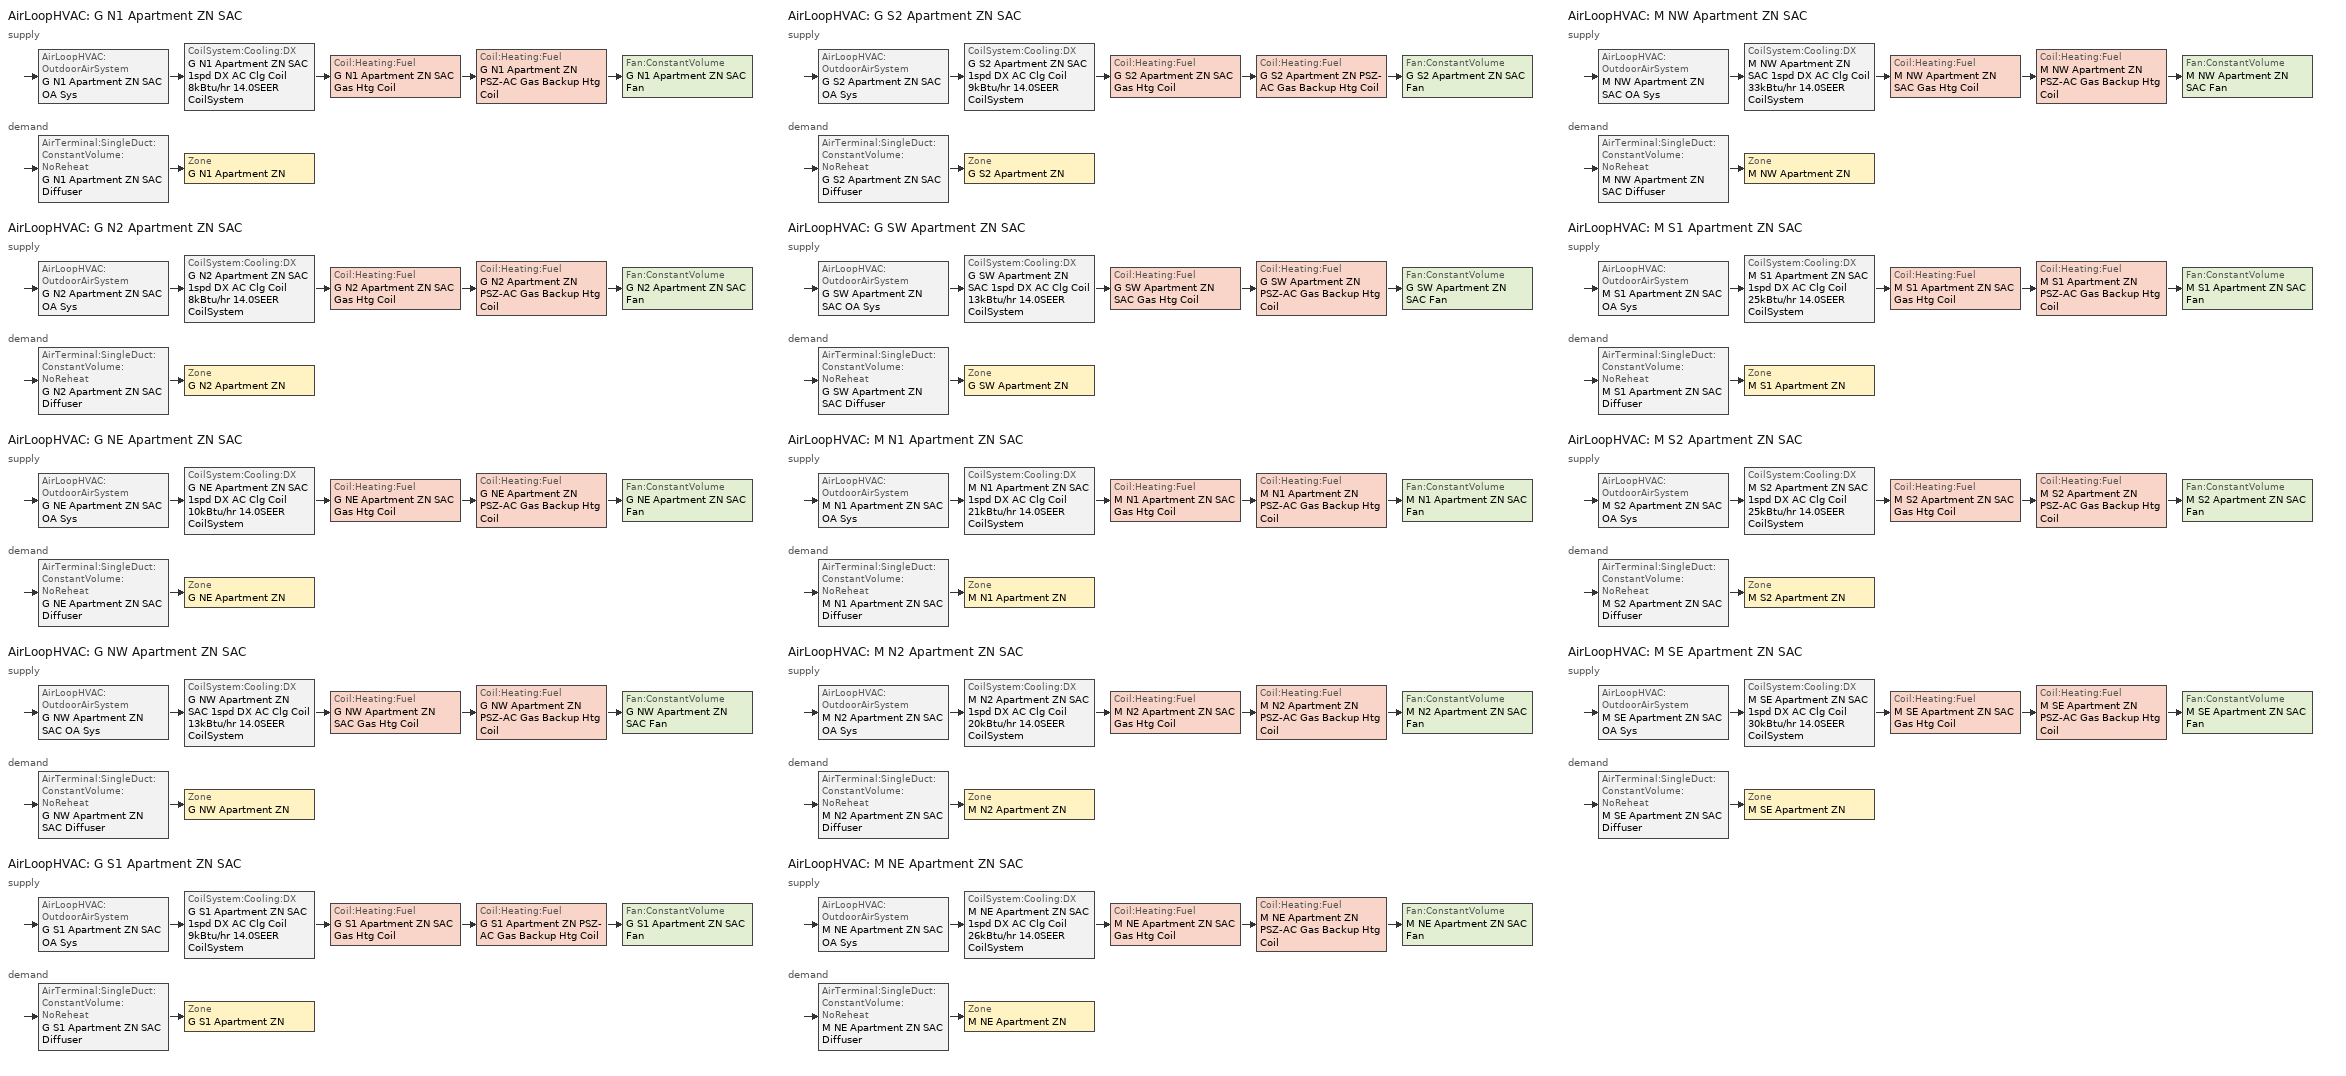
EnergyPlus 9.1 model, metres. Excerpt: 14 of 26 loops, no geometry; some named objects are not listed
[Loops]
AirLoopHVAC 'G N1 Apartment ZN SAC'
 supply: AirLoopHVAC:OutdoorAirSystem 'G N1 Apartment ZN SAC OA Sys' > CoilSystem:Cooling:DX 'G N1 Apartment ZN SAC 1spd DX AC Clg Coil 8kBtu/hr 14.0SEER CoilSystem' > Coil:Heating:Fuel 'G N1 Apartment ZN SAC Gas Htg Coil' > Coil:Heating:Fuel 'G N1 Apartment ZN PSZ-AC Gas Backup Htg Coil' > Fan:ConstantVolume 'G N1 Apartment ZN SAC Fan'
 demand: AirTerminal:SingleDuct:ConstantVolume:NoReheat 'G N1 Apartment ZN SAC Diffuser' > Zone 'G N1 Apartment ZN'
AirLoopHVAC 'G N2 Apartment ZN SAC'
 supply: AirLoopHVAC:OutdoorAirSystem 'G N2 Apartment ZN SAC OA Sys' > CoilSystem:Cooling:DX 'G N2 Apartment ZN SAC 1spd DX AC Clg Coil 8kBtu/hr 14.0SEER CoilSystem' > Coil:Heating:Fuel 'G N2 Apartment ZN SAC Gas Htg Coil' > Coil:Heating:Fuel 'G N2 Apartment ZN PSZ-AC Gas Backup Htg Coil' > Fan:ConstantVolume 'G N2 Apartment ZN SAC Fan'
 demand: AirTerminal:SingleDuct:ConstantVolume:NoReheat 'G N2 Apartment ZN SAC Diffuser' > Zone 'G N2 Apartment ZN'
AirLoopHVAC 'G NE Apartment ZN SAC'
 supply: AirLoopHVAC:OutdoorAirSystem 'G NE Apartment ZN SAC OA Sys' > CoilSystem:Cooling:DX 'G NE Apartment ZN SAC 1spd DX AC Clg Coil 10kBtu/hr 14.0SEER CoilSystem' > Coil:Heating:Fuel 'G NE Apartment ZN SAC Gas Htg Coil' > Coil:Heating:Fuel 'G NE Apartment ZN PSZ-AC Gas Backup Htg Coil' > Fan:ConstantVolume 'G NE Apartment ZN SAC Fan'
 demand: AirTerminal:SingleDuct:ConstantVolume:NoReheat 'G NE Apartment ZN SAC Diffuser' > Zone 'G NE Apartment ZN'
AirLoopHVAC 'G NW Apartment ZN SAC'
 supply: AirLoopHVAC:OutdoorAirSystem 'G NW Apartment ZN SAC OA Sys' > CoilSystem:Cooling:DX 'G NW Apartment ZN SAC 1spd DX AC Clg Coil 13kBtu/hr 14.0SEER CoilSystem' > Coil:Heating:Fuel 'G NW Apartment ZN SAC Gas Htg Coil' > Coil:Heating:Fuel 'G NW Apartment ZN PSZ-AC Gas Backup Htg Coil' > Fan:ConstantVolume 'G NW Apartment ZN SAC Fan'
 demand: AirTerminal:SingleDuct:ConstantVolume:NoReheat 'G NW Apartment ZN SAC Diffuser' > Zone 'G NW Apartment ZN'
AirLoopHVAC 'G S1 Apartment ZN SAC'
 supply: AirLoopHVAC:OutdoorAirSystem 'G S1 Apartment ZN SAC OA Sys' > CoilSystem:Cooling:DX 'G S1 Apartment ZN SAC 1spd DX AC Clg Coil 9kBtu/hr 14.0SEER CoilSystem' > Coil:Heating:Fuel 'G S1 Apartment ZN SAC Gas Htg Coil' > Coil:Heating:Fuel 'G S1 Apartment ZN PSZ-AC Gas Backup Htg Coil' > Fan:ConstantVolume 'G S1 Apartment ZN SAC Fan'
 demand: AirTerminal:SingleDuct:ConstantVolume:NoReheat 'G S1 Apartment ZN SAC Diffuser' > Zone 'G S1 Apartment ZN'
AirLoopHVAC 'G S2 Apartment ZN SAC'
 supply: AirLoopHVAC:OutdoorAirSystem 'G S2 Apartment ZN SAC OA Sys' > CoilSystem:Cooling:DX 'G S2 Apartment ZN SAC 1spd DX AC Clg Coil 9kBtu/hr 14.0SEER CoilSystem' > Coil:Heating:Fuel 'G S2 Apartment ZN SAC Gas Htg Coil' > Coil:Heating:Fuel 'G S2 Apartment ZN PSZ-AC Gas Backup Htg Coil' > Fan:ConstantVolume 'G S2 Apartment ZN SAC Fan'
 demand: AirTerminal:SingleDuct:ConstantVolume:NoReheat 'G S2 Apartment ZN SAC Diffuser' > Zone 'G S2 Apartment ZN'
AirLoopHVAC 'G SW Apartment ZN SAC'
 supply: AirLoopHVAC:OutdoorAirSystem 'G SW Apartment ZN SAC OA Sys' > CoilSystem:Cooling:DX 'G SW Apartment ZN SAC 1spd DX AC Clg Coil 13kBtu/hr 14.0SEER CoilSystem' > Coil:Heating:Fuel 'G SW Apartment ZN SAC Gas Htg Coil' > Coil:Heating:Fuel 'G SW Apartment ZN PSZ-AC Gas Backup Htg Coil' > Fan:ConstantVolume 'G SW Apartment ZN SAC Fan'
 demand: AirTerminal:SingleDuct:ConstantVolume:NoReheat 'G SW Apartment ZN SAC Diffuser' > Zone 'G SW Apartment ZN'
AirLoopHVAC 'M N1 Apartment ZN SAC'
 supply: AirLoopHVAC:OutdoorAirSystem 'M N1 Apartment ZN SAC OA Sys' > CoilSystem:Cooling:DX 'M N1 Apartment ZN SAC 1spd DX AC Clg Coil 21kBtu/hr 14.0SEER CoilSystem' > Coil:Heating:Fuel 'M N1 Apartment ZN SAC Gas Htg Coil' > Coil:Heating:Fuel 'M N1 Apartment ZN PSZ-AC Gas Backup Htg Coil' > Fan:ConstantVolume 'M N1 Apartment ZN SAC Fan'
 demand: AirTerminal:SingleDuct:ConstantVolume:NoReheat 'M N1 Apartment ZN SAC Diffuser' > Zone 'M N1 Apartment ZN'
AirLoopHVAC 'M N2 Apartment ZN SAC'
 supply: AirLoopHVAC:OutdoorAirSystem 'M N2 Apartment ZN SAC OA Sys' > CoilSystem:Cooling:DX 'M N2 Apartment ZN SAC 1spd DX AC Clg Coil 20kBtu/hr 14.0SEER CoilSystem' > Coil:Heating:Fuel 'M N2 Apartment ZN SAC Gas Htg Coil' > Coil:Heating:Fuel 'M N2 Apartment ZN PSZ-AC Gas Backup Htg Coil' > Fan:ConstantVolume 'M N2 Apartment ZN SAC Fan'
 demand: AirTerminal:SingleDuct:ConstantVolume:NoReheat 'M N2 Apartment ZN SAC Diffuser' > Zone 'M N2 Apartment ZN'
AirLoopHVAC 'M NE Apartment ZN SAC'
 supply: AirLoopHVAC:OutdoorAirSystem 'M NE Apartment ZN SAC OA Sys' > CoilSystem:Cooling:DX 'M NE Apartment ZN SAC 1spd DX AC Clg Coil 26kBtu/hr 14.0SEER CoilSystem' > Coil:Heating:Fuel 'M NE Apartment ZN SAC Gas Htg Coil' > Coil:Heating:Fuel 'M NE Apartment ZN PSZ-AC Gas Backup Htg Coil' > Fan:ConstantVolume 'M NE Apartment ZN SAC Fan'
 demand: AirTerminal:SingleDuct:ConstantVolume:NoReheat 'M NE Apartment ZN SAC Diffuser' > Zone 'M NE Apartment ZN'
AirLoopHVAC 'M NW Apartment ZN SAC'
 supply: AirLoopHVAC:OutdoorAirSystem 'M NW Apartment ZN SAC OA Sys' > CoilSystem:Cooling:DX 'M NW Apartment ZN SAC 1spd DX AC Clg Coil 33kBtu/hr 14.0SEER CoilSystem' > Coil:Heating:Fuel 'M NW Apartment ZN SAC Gas Htg Coil' > Coil:Heating:Fuel 'M NW Apartment ZN PSZ-AC Gas Backup Htg Coil' > Fan:ConstantVolume 'M NW Apartment ZN SAC Fan'
 demand: AirTerminal:SingleDuct:ConstantVolume:NoReheat 'M NW Apartment ZN SAC Diffuser' > Zone 'M NW Apartment ZN'
AirLoopHVAC 'M S1 Apartment ZN SAC'
 supply: AirLoopHVAC:OutdoorAirSystem 'M S1 Apartment ZN SAC OA Sys' > CoilSystem:Cooling:DX 'M S1 Apartment ZN SAC 1spd DX AC Clg Coil 25kBtu/hr 14.0SEER CoilSystem' > Coil:Heating:Fuel 'M S1 Apartment ZN SAC Gas Htg Coil' > Coil:Heating:Fuel 'M S1 Apartment ZN PSZ-AC Gas Backup Htg Coil' > Fan:ConstantVolume 'M S1 Apartment ZN SAC Fan'
 demand: AirTerminal:SingleDuct:ConstantVolume:NoReheat 'M S1 Apartment ZN SAC Diffuser' > Zone 'M S1 Apartment ZN'
AirLoopHVAC 'M S2 Apartment ZN SAC'
 supply: AirLoopHVAC:OutdoorAirSystem 'M S2 Apartment ZN SAC OA Sys' > CoilSystem:Cooling:DX 'M S2 Apartment ZN SAC 1spd DX AC Clg Coil 25kBtu/hr 14.0SEER CoilSystem' > Coil:Heating:Fuel 'M S2 Apartment ZN SAC Gas Htg Coil' > Coil:Heating:Fuel 'M S2 Apartment ZN PSZ-AC Gas Backup Htg Coil' > Fan:ConstantVolume 'M S2 Apartment ZN SAC Fan'
 demand: AirTerminal:SingleDuct:ConstantVolume:NoReheat 'M S2 Apartment ZN SAC Diffuser' > Zone 'M S2 Apartment ZN'
AirLoopHVAC 'M SE Apartment ZN SAC'
 supply: AirLoopHVAC:OutdoorAirSystem 'M SE Apartment ZN SAC OA Sys' > CoilSystem:Cooling:DX 'M SE Apartment ZN SAC 1spd DX AC Clg Coil 30kBtu/hr 14.0SEER CoilSystem' > Coil:Heating:Fuel 'M SE Apartment ZN SAC Gas Htg Coil' > Coil:Heating:Fuel 'M SE Apartment ZN PSZ-AC Gas Backup Htg Coil' > Fan:ConstantVolume 'M SE Apartment ZN SAC Fan'
 demand: AirTerminal:SingleDuct:ConstantVolume:NoReheat 'M SE Apartment ZN SAC Diffuser' > Zone 'M SE Apartment ZN'
[DesignSpecification:OutdoorAir]
MidriseApartment Apartment Ventilation: Outdoor Air Method=Sum; Outdoor Air Flow per Person {m3/s-person}=0; Outdoor Air Flow per Zone Floor Area {m3/s-m2}=0.000296319; Outdoor Air Flow per Zone {m3/s}=0; Outdoor Air Flow Air Changes per Hour {1/hr}=0
[DesignSpecification:ZoneAirDistribution] Zone Air Distribution Effectiveness in Cooling Mode=1; Zone Air Distribution Effectiveness in Heating Mode=1
G N1 Apartment ZN Design Spec Zone Air Dist; G N2 Apartment ZN Design Spec Zone Air Dist; G NE Apartment ZN Design Spec Zone Air Dist; G NW Apartment ZN Design Spec Zone Air Dist; G S1 Apartment ZN Design Spec Zone Air Dist; G S2 Apartment ZN Design Spec Zone Air Dist; G SW Apartment ZN Design Spec Zone Air Dist; M N1 Apartment ZN Design Spec Zone Air Dist; M N2 Apartment ZN Design Spec Zone Air Dist; M NE Apartment ZN Design Spec Zone Air Dist; M NW Apartment ZN Design Spec Zone Air Dist; M S1 Apartment ZN Design Spec Zone Air Dist; M S2 Apartment ZN Design Spec Zone Air Dist; M SE Apartment ZN Design Spec Zone Air Dist
[Sizing:Zone] Zone Cooling Design Supply Air Temperature Input Method=SupplyAirTemperature; Zone Cooling Design Supply Air Temperature {C}=14; Zone Cooling Design Supply Air Temperature Difference {deltaC}=11.11; Zone Heating Design Supply Air Temperature Input Method=SupplyAirTemperature; Zone Heating Design Supply Air Temperature {C}=50; Zone Heating Design Supply Air Temperature Difference {deltaC}=11.11; Zone Cooling Design Supply Air Humidity Ratio {kgWater/kgDryAir}=0.008; Zone Heating Design Supply Air Humidity Ratio {kgWater/kgDryAir}=0.008; Design Specification Outdoor Air Object=MidriseApartment Apartment Ventilation; Cooling Design Air Flow Method=DesignDay; Cooling Design Air Flow Rate {m3/s}=0; Cooling Minimum Air Flow per Zone Floor Area {m3/s-m2}=0.000762; Cooling Minimum Air Flow {m3/s}=0; Cooling Minimum Air Flow Fraction=0; Heating Design Air Flow Method=DesignDay; Heating Design Air Flow Rate {m3/s}=0; Heating Maximum Air Flow per Zone Floor Area {m3/s-m2}=0.002032; Heating Maximum Air Flow {m3/s}=0.141576; Heating Maximum Air Flow Fraction=0.3; Account for Dedicated Outdoor Air System=No
Name | Design Specification Zone Air Distribution Object
G N1 Apartment ZN | G N1 Apartment ZN Design Spec Zone Air Dist
G N2 Apartment ZN | G N2 Apartment ZN Design Spec Zone Air Dist
G NE Apartment ZN | G NE Apartment ZN Design Spec Zone Air Dist
G NW Apartment ZN | G NW Apartment ZN Design Spec Zone Air Dist
G S1 Apartment ZN | G S1 Apartment ZN Design Spec Zone Air Dist
G S2 Apartment ZN | G S2 Apartment ZN Design Spec Zone Air Dist
G SW Apartment ZN | G SW Apartment ZN Design Spec Zone Air Dist
M N1 Apartment ZN | M N1 Apartment ZN Design Spec Zone Air Dist
M N2 Apartment ZN | M N2 Apartment ZN Design Spec Zone Air Dist
M NE Apartment ZN | M NE Apartment ZN Design Spec Zone Air Dist
M NW Apartment ZN | M NW Apartment ZN Design Spec Zone Air Dist
M S1 Apartment ZN | M S1 Apartment ZN Design Spec Zone Air Dist
M S2 Apartment ZN | M S2 Apartment ZN Design Spec Zone Air Dist
M SE Apartment ZN | M SE Apartment ZN Design Spec Zone Air Dist
[Sizing:System] Design Outdoor Air Flow Rate {m3/s}=Autosize; Central Heating Maximum System Air Flow Ratio=1; Preheat Design Temperature {C}=7; Preheat Design Humidity Ratio {kgWater/kgDryAir}=0.008; Precool Design Temperature {C}=11; Precool Design Humidity Ratio {kgWater/kgDryAir}=0.008; Central Cooling Design Supply Air Temperature {C}=12; Central Heating Design Supply Air Temperature {C}=50; Type of Zone Sum to Use=NonCoincident; 100% Outdoor Air in Cooling=No; 100% Outdoor Air in Heating=No; Central Cooling Design Supply Air Humidity Ratio {kgWater/kgDryAir}=0.008; Central Heating Design Supply Air Humidity Ratio {kgWater/kgDryAir}=0.008; Cooling Supply Air Flow Rate Method=DesignDay; Cooling Supply Air Flow Rate {m3/s}=0; Cooling Supply Air Flow Rate Per Floor Area {m3/s-m2}=0.00996765; Cooling Fraction of Autosized Cooling Supply Air Flow Rate=1; Cooling Supply Air Flow Rate Per Unit Cooling Capacity {m3/s-W}=3.94755e-05; Heating Supply Air Flow Rate Method=DesignDay; Heating Supply Air Flow Rate {m3/s}=0; Heating Supply Air Flow Rate Per Floor Area {m3/s-m2}=0.00996765; Heating Fraction of Autosized Heating Supply Air Flow Rate=1; Heating Fraction of Autosized Cooling Supply Air Flow Rate=1; Heating Supply Air Flow Rate Per Unit Heating Capacity {m3/s-W}=3.15882e-05; System Outdoor Air Method=ZoneSum; Zone Maximum Outdoor Air Fraction=1; Cooling Design Capacity Method=CoolingDesignCapacity; Cooling Design Capacity {W}=Autosize; Cooling Design Capacity Per Floor Area {W/m2}=234.7; Fraction of Autosized Cooling Design Capacity=1; Heating Design Capacity Method=HeatingDesignCapacity; Heating Design Capacity {W}=Autosize; Heating Design Capacity Per Floor Area {W/m2}=157; Fraction of Autosized Heating Design Capacity=1; Central Cooling Capacity Control Method=OnOff
Name | Type of Load to Size On
G N1 Apartment ZN SAC | Total
G N2 Apartment ZN SAC; G NE Apartment ZN SAC; G NW Apartment ZN SAC; G S1 Apartment ZN SAC; G S2 Apartment ZN SAC; G SW Apartment ZN SAC; M N1 Apartment ZN SAC; M N2 Apartment ZN SAC; M NE Apartment ZN SAC; M NW Apartment ZN SAC; M S1 Apartment ZN SAC; M S2 Apartment ZN SAC; M SE Apartment ZN SAC | Sensible
[ZoneControl:Thermostat]
Name | Zone or ZoneList | Control Type Schedule | Control 1
G N1 Apartment ZN Thermostat | G N1 Apartment ZN | G N1 Apartment ZN Thermostat Schedule | MidriseApartment Apartment Thermostat 1
G N2 Apartment ZN Thermostat | G N2 Apartment ZN | G N2 Apartment ZN Thermostat Schedule | MidriseApartment Apartment Thermostat 2
G NE Apartment ZN Thermostat | G NE Apartment ZN | G NE Apartment ZN Thermostat Schedule | MidriseApartment Apartment Thermostat 3
G NW Apartment ZN Thermostat | G NW Apartment ZN | G NW Apartment ZN Thermostat Schedule | MidriseApartment Apartment Thermostat 4
G S1 Apartment ZN Thermostat | G S1 Apartment ZN | G S1 Apartment ZN Thermostat Schedule | MidriseApartment Apartment Thermostat 5
G S2 Apartment ZN Thermostat | G S2 Apartment ZN | G S2 Apartment ZN Thermostat Schedule | MidriseApartment Apartment Thermostat 6
G SW Apartment ZN Thermostat | G SW Apartment ZN | G SW Apartment ZN Thermostat Schedule | MidriseApartment Apartment Thermostat 7
M N1 Apartment ZN Thermostat | M N1 Apartment ZN | M N1 Apartment ZN Thermostat Schedule | MidriseApartment Apartment Thermostat 8
M N2 Apartment ZN Thermostat | M N2 Apartment ZN | M N2 Apartment ZN Thermostat Schedule | MidriseApartment Apartment Thermostat 9
M NE Apartment ZN Thermostat | M NE Apartment ZN | M NE Apartment ZN Thermostat Schedule | MidriseApartment Apartment Thermostat 10
M NW Apartment ZN Thermostat | M NW Apartment ZN | M NW Apartment ZN Thermostat Schedule | MidriseApartment Apartment Thermostat 11
M S1 Apartment ZN Thermostat | M S1 Apartment ZN | M S1 Apartment ZN Thermostat Schedule | MidriseApartment Apartment Thermostat 12
M S2 Apartment ZN Thermostat | M S2 Apartment ZN | M S2 Apartment ZN Thermostat Schedule | MidriseApartment Apartment Thermostat 13
M SE Apartment ZN Thermostat | M SE Apartment ZN | M SE Apartment ZN Thermostat Schedule | MidriseApartment Apartment Thermostat 14
[ThermostatSetpoint:DualSetpoint]
Name | Heating Setpoint Temperature Schedule | Cooling Setpoint Temperature Schedule
MidriseApartment Apartment Thermostat 1 | HSpT_GN1 | CSpT_GN1
MidriseApartment Apartment Thermostat 2 | HSpT_GN2 | CSpT_GN2
MidriseApartment Apartment Thermostat 3 | HSpT_GNE | CSpT_GNE
MidriseApartment Apartment Thermostat 4 | HSpT_GNW | CSpT_GNW
MidriseApartment Apartment Thermostat 5 | HSpT_GS1 | CSpT_GS1
MidriseApartment Apartment Thermostat 6 | HSpT_GS2 | CSpT_GS2
MidriseApartment Apartment Thermostat 7 | HSpT_GSW | CSpT_GSW
MidriseApartment Apartment Thermostat 8 | HSpT_MN1 | CSpT_MN1
MidriseApartment Apartment Thermostat 9 | HSpT_MN2 | CSpT_MN2
MidriseApartment Apartment Thermostat 10 | HSpT_MNE | CSpT_MNE
MidriseApartment Apartment Thermostat 11 | HSpT_MNW | CSpT_MNW
MidriseApartment Apartment Thermostat 12 | HSpT_MS1 | CSpT_MS1
MidriseApartment Apartment Thermostat 13 | HSpT_MS2 | CSpT_MS2
MidriseApartment Apartment Thermostat 14 | HSpT_MSE | CSpT_MSE
[AirTerminal:SingleDuct:ConstantVolume:NoReheat] Availability Schedule=Always On Discrete; Maximum Air Flow Rate {m3/s}=AutoSize
G N1 Apartment ZN SAC Diffuser; G N2 Apartment ZN SAC Diffuser; G NE Apartment ZN SAC Diffuser; G NW Apartment ZN SAC Diffuser; G S1 Apartment ZN SAC Diffuser; G S2 Apartment ZN SAC Diffuser; G SW Apartment ZN SAC Diffuser; M N1 Apartment ZN SAC Diffuser; M N2 Apartment ZN SAC Diffuser; M NE Apartment ZN SAC Diffuser; M NW Apartment ZN SAC Diffuser; M S1 Apartment ZN SAC Diffuser; M S2 Apartment ZN SAC Diffuser; M SE Apartment ZN SAC Diffuser
[Zone equipment]
G N1 Apartment ZN: G N1 Apartment ZN SAC Diffuser
G N2 Apartment ZN: G N2 Apartment ZN SAC Diffuser
G NE Apartment ZN: G NE Apartment ZN SAC Diffuser
G NW Apartment ZN: G NW Apartment ZN SAC Diffuser
G S1 Apartment ZN: G S1 Apartment ZN SAC Diffuser
G S2 Apartment ZN: G S2 Apartment ZN SAC Diffuser
G SW Apartment ZN: G SW Apartment ZN SAC Diffuser
M N1 Apartment ZN: M N1 Apartment ZN SAC Diffuser
M N2 Apartment ZN: M N2 Apartment ZN SAC Diffuser
M NE Apartment ZN: M NE Apartment ZN SAC Diffuser
M NW Apartment ZN: M NW Apartment ZN SAC Diffuser
M S1 Apartment ZN: M S1 Apartment ZN SAC Diffuser
M S2 Apartment ZN: M S2 Apartment ZN SAC Diffuser
M SE Apartment ZN: M SE Apartment ZN SAC Diffuser
[Fan:ConstantVolume] Fan Total Efficiency=0.55575; Pressure Rise {Pa}=622.722; Maximum Flow Rate {m3/s}=AutoSize; Motor Efficiency=0.855; Motor In Airstream Fraction=1
Name | Availability Schedule
G N1 Apartment ZN SAC Fan | G_N1_FanSch
G N2 Apartment ZN SAC Fan | G_N2_FanSch
G NE Apartment ZN SAC Fan | G_NE_FanSch
G NW Apartment ZN SAC Fan | G_NW_FanSch
G S1 Apartment ZN SAC Fan | G_S1_FanSch
G S2 Apartment ZN SAC Fan | G_S2_FanSch
G SW Apartment ZN SAC Fan | G_SW_FanSch
M N1 Apartment ZN SAC Fan | M_N1_FanSch
M N2 Apartment ZN SAC Fan | M_N2_FanSch
M NE Apartment ZN SAC Fan | M_NE_FanSch
M NW Apartment ZN SAC Fan | M_NW_FanSch
M S1 Apartment ZN SAC Fan | M_S1_FanSch
M S2 Apartment ZN SAC Fan | M_S2_FanSch
M SE Apartment ZN SAC Fan | M_SE_FanSch
[Coil:Cooling:DX:SingleSpeed] Gross Rated Sensible Heat Ratio=Autosize; Gross Rated Cooling COP {W/W}=3.8248; Rated Air Flow Rate {m3/s}=Autosize; Rated Evaporator Fan Power Per Volume Flow Rate {W/(m3/s)}=773.3; Total Cooling Capacity Function of Temperature Curve=PSZ-AC_Unitary_PackagecoolCapFT; Total Cooling Capacity Function of Flow Fraction Curve=PSZ-AC_Unitary_PackagecoolFFF; Energy Input Ratio Function of Temperature Curve=PSZ-AC DX Unitary Package EIRFT; Energy Input Ratio Function of Flow Fraction Curve=PSZ-AC_Unitary_PackagecoolEIRFFF; Part Load Fraction Correlation Curve=PSZ-AC_Unitary_PackagecoolPLR; Condenser Type=AirCooled; Evaporative Condenser Effectiveness=0; Evaporative Condenser Air Flow Rate {m3/s}=Autosize; Evaporative Condenser Pump Rated Power Consumption {W}=Autosize; Crankcase Heater Capacity {W}=0; Maximum Outdoor Dry-Bulb Temperature for Crankcase Heater Operation {C}=0; Basin Heater Capacity {W/K}=0; Basin Heater Setpoint Temperature {C}=10
Name | Availability Schedule | Gross Rated Total Cooling Capacity {W}
G N1 Apartment ZN Coil | G_N1_FanSch | autosize
G N2 Apartment ZN Coil | G_N2_FanSch | Autosize
G NE Apartment ZN Coil | G_NE_FanSch | Autosize
G NW Apartment ZN Coil | G_NW_FanSch | Autosize
G S1 Apartment ZN Coil | G_S1_FanSch | Autosize
G S2 Apartment ZN Coil | G_S2_FanSch | Autosize
G SW Apartment ZN Coil | G_SW_FanSch | Autosize
M N1 Apartment ZN Coil | M_N1_FanSch | Autosize
M N2 Apartment ZN Coil | M_N2_FanSch | Autosize
M NE Apartment ZN Coil | M_NE_FanSch | Autosize
M NW Apartment ZN Coil | M_NW_FanSch | Autosize
M S1 Apartment ZN Coil | M_S1_FanSch | Autosize
M S2 Apartment ZN Coil | M_S2_FanSch | Autosize
M SE Apartment ZN Coil | M_SE_FanSch | Autosize
[Coil:Heating:Fuel] Availability Schedule=Always On Discrete; Fuel Type=NaturalGas; Burner Efficiency=0.8; Nominal Capacity {W}=AutoSize; Parasitic Electric Load {W}=0; Parasitic Fuel Load {W}=0
Name | Part Load Fraction Correlation Curve
G N1 Apartment ZN SAC Gas Htg Coil | Curve Cubic 4
G N1 Apartment ZN PSZ-AC Gas Backup Htg Coil; G N2 Apartment ZN PSZ-AC Gas Backup Htg Coil; G NE Apartment ZN PSZ-AC Gas Backup Htg Coil; G NW Apartment ZN PSZ-AC Gas Backup Htg Coil; G S1 Apartment ZN PSZ-AC Gas Backup Htg Coil; G S2 Apartment ZN PSZ-AC Gas Backup Htg Coil; G SW Apartment ZN PSZ-AC Gas Backup Htg Coil; M N1 Apartment ZN PSZ-AC Gas Backup Htg Coil; M N2 Apartment ZN PSZ-AC Gas Backup Htg Coil; M NE Apartment ZN PSZ-AC Gas Backup Htg Coil; M NW Apartment ZN PSZ-AC Gas Backup Htg Coil; M S1 Apartment ZN PSZ-AC Gas Backup Htg Coil; M S2 Apartment ZN PSZ-AC Gas Backup Htg Coil; M SE Apartment ZN PSZ-AC Gas Backup Htg Coil
G N2 Apartment ZN SAC Gas Htg Coil | Curve Cubic 5
G NE Apartment ZN SAC Gas Htg Coil | Curve Cubic 3
G NW Apartment ZN SAC Gas Htg Coil | Curve Cubic 2
G S1 Apartment ZN SAC Gas Htg Coil | Curve Cubic 6
G S2 Apartment ZN SAC Gas Htg Coil | Curve Cubic 7
G SW Apartment ZN SAC Gas Htg Coil | Curve Cubic 1
M N1 Apartment ZN SAC Gas Htg Coil | Curve Cubic 12
M N2 Apartment ZN SAC Gas Htg Coil | Curve Cubic 13
M NE Apartment ZN SAC Gas Htg Coil | Curve Cubic 11
M NW Apartment ZN SAC Gas Htg Coil | Curve Cubic 9
M S1 Apartment ZN SAC Gas Htg Coil | Curve Cubic 14
M S2 Apartment ZN SAC Gas Htg Coil | Curve Cubic 15
M SE Apartment ZN SAC Gas Htg Coil | Curve Cubic 10
[CoilSystem:Cooling:DX] Availability Schedule=Always On Discrete
Name | Cooling Coil
G N1 Apartment ZN SAC 1spd DX AC Clg Coil 8kBtu/hr 14.0SEER CoilSystem | G N1 Apartment ZN Coil
G N2 Apartment ZN SAC 1spd DX AC Clg Coil 8kBtu/hr 14.0SEER CoilSystem | G N2 Apartment ZN Coil
G NE Apartment ZN SAC 1spd DX AC Clg Coil 10kBtu/hr 14.0SEER CoilSystem | G NE Apartment ZN Coil
G NW Apartment ZN SAC 1spd DX AC Clg Coil 13kBtu/hr 14.0SEER CoilSystem | G NW Apartment ZN Coil
G S1 Apartment ZN SAC 1spd DX AC Clg Coil 9kBtu/hr 14.0SEER CoilSystem | G S1 Apartment ZN Coil
G S2 Apartment ZN SAC 1spd DX AC Clg Coil 9kBtu/hr 14.0SEER CoilSystem | G S2 Apartment ZN Coil
G SW Apartment ZN SAC 1spd DX AC Clg Coil 13kBtu/hr 14.0SEER CoilSystem | G SW Apartment ZN Coil
M N1 Apartment ZN SAC 1spd DX AC Clg Coil 21kBtu/hr 14.0SEER CoilSystem | M N1 Apartment ZN Coil
M N2 Apartment ZN SAC 1spd DX AC Clg Coil 20kBtu/hr 14.0SEER CoilSystem | M N2 Apartment ZN Coil
M NE Apartment ZN SAC 1spd DX AC Clg Coil 26kBtu/hr 14.0SEER CoilSystem | M NE Apartment ZN Coil
M NW Apartment ZN SAC 1spd DX AC Clg Coil 33kBtu/hr 14.0SEER CoilSystem | M NW Apartment ZN Coil
M S1 Apartment ZN SAC 1spd DX AC Clg Coil 25kBtu/hr 14.0SEER CoilSystem | M S1 Apartment ZN Coil
M S2 Apartment ZN SAC 1spd DX AC Clg Coil 25kBtu/hr 14.0SEER CoilSystem | M S2 Apartment ZN Coil
M SE Apartment ZN SAC 1spd DX AC Clg Coil 30kBtu/hr 14.0SEER CoilSystem | M SE Apartment ZN Coil
[HeatExchanger:AirToAir:SensibleAndLatent] Availability Schedule=Always On Discrete; Nominal Supply Air Flow Rate {m3/s}=Autosize; Sensible Effectiveness at 100% Heating Air Flow=0.5; Latent Effectiveness at 100% Heating Air Flow=0.5; Sensible Effectiveness at 75% Heating Air Flow=0.5; Latent Effectiveness at 75% Heating Air Flow=0.5; Sensible Effectiveness at 100% Cooling Air Flow=0.5; Latent Effectiveness at 100% Cooling Air Flow=0.5; Sensible Effectiveness at 75% Cooling Air Flow=0.5; Latent Effectiveness at 75% Cooling Air Flow=0.5; Supply Air Outlet Temperature Control=Yes; Heat Exchanger Type=Rotary; Frost Control Type=ExhaustOnly; Threshold Temperature {C}=-23.3; Initial Defrost Time Fraction=0.167; Rate of Defrost Time Fraction Increase {1/K}=1.44; Economizer Lockout=Yes
Name | Nominal Electric Power {W}
G N1 Apartment ZN SAC ERV; G N2 Apartment ZN SAC ERV; G NE Apartment ZN SAC ERV; G NW Apartment ZN SAC ERV; G S1 Apartment ZN SAC ERV; G S2 Apartment ZN SAC ERV; G SW Apartment ZN SAC ERV | 68.7626
M N1 Apartment ZN SAC ERV; M N2 Apartment ZN SAC ERV; M NE Apartment ZN SAC ERV; M NW Apartment ZN SAC ERV; M S1 Apartment ZN SAC ERV; M S2 Apartment ZN SAC ERV; M SE Apartment ZN SAC ERV | 87.5251
[Controller:OutdoorAir] Minimum Outdoor Air Flow Rate {m3/s}=Autosize; Maximum Outdoor Air Flow Rate {m3/s}=Autosize; Economizer Control Type=NoEconomizer; Economizer Control Action Type=ModulateFlow; Economizer Maximum Limit Dry-Bulb Temperature {C}=28; Economizer Maximum Limit Enthalpy {J/kg}=64000; Economizer Minimum Limit Dry-Bulb Temperature {C}=-100; Lockout Type=NoLockout; Minimum Limit Type=FixedMinimum; Minimum Outdoor Air Schedule=Always On Discrete; High Humidity Control=No; Control High Indoor Humidity Based on Outdoor Humidity Ratio=Yes; Heat Recovery Bypass Control Type=BypassWhenOAFlowGreaterThanMinimum
Name | Maximum Fraction of Outdoor Air Schedule | Mechanical Ventilation Controller
G N1 Apartment ZN SAC OA Sys Controller | GN1ApartmentZNSACmaxOASch | Controller Mechanical Ventilation 4
G N2 Apartment ZN SAC OA Sys Controller | GN2ApartmentZNSACmaxOASch | Controller Mechanical Ventilation 5
G NE Apartment ZN SAC OA Sys Controller | GNEApartmentZNSACmaxOASch | Controller Mechanical Ventilation 3
G NW Apartment ZN SAC OA Sys Controller | GNWApartmentZNSACmaxOASch | Controller Mechanical Ventilation 2
G S1 Apartment ZN SAC OA Sys Controller | GS1ApartmentZNSACmaxOASch | Controller Mechanical Ventilation 6
G S2 Apartment ZN SAC OA Sys Controller | GS2ApartmentZNSACmaxOASch | Controller Mechanical Ventilation 7
G SW Apartment ZN SAC OA Sys Controller | GSWApartmentZNSACmaxOASch | Controller Mechanical Ventilation 1
M N1 Apartment ZN SAC OA Sys Controller | MN1ApartmentZNSACmaxOASch | Controller Mechanical Ventilation 12
M N2 Apartment ZN SAC OA Sys Controller | MN2ApartmentZNSACmaxOASch | Controller Mechanical Ventilation 13
M NE Apartment ZN SAC OA Sys Controller | MNEApartmentZNSACmaxOASch | Controller Mechanical Ventilation 11
M NW Apartment ZN SAC OA Sys Controller | MNWApartmentZNSACmaxOASch | Controller Mechanical Ventilation 9
M S1 Apartment ZN SAC OA Sys Controller | MS1ApartmentZNSACmaxOASch | Controller Mechanical Ventilation 14
M S2 Apartment ZN SAC OA Sys Controller | MS2ApartmentZNSACmaxOASch | Controller Mechanical Ventilation 15
M SE Apartment ZN SAC OA Sys Controller | MSEApartmentZNSACmaxOASch | Controller Mechanical Ventilation 10
[Controller:MechanicalVentilation] Availability Schedule=Always On Discrete; Demand Controlled Ventilation=No; System Outdoor Air Method=ZoneSum; Design Specification Outdoor Air Object Name 1=MidriseApartment Apartment Ventilation
Name | Zone 1 | Design Specification Zone Air Distribution Object Name 1
Controller Mechanical Ventilation 4 | G N1 Apartment ZN | G N1 Apartment ZN Design Spec Zone Air Dist
Controller Mechanical Ventilation 5 | G N2 Apartment ZN | G N2 Apartment ZN Design Spec Zone Air Dist
Controller Mechanical Ventilation 3 | G NE Apartment ZN | G NE Apartment ZN Design Spec Zone Air Dist
Controller Mechanical Ventilation 2 | G NW Apartment ZN | G NW Apartment ZN Design Spec Zone Air Dist
Controller Mechanical Ventilation 6 | G S1 Apartment ZN | G S1 Apartment ZN Design Spec Zone Air Dist
Controller Mechanical Ventilation 7 | G S2 Apartment ZN | G S2 Apartment ZN Design Spec Zone Air Dist
Controller Mechanical Ventilation 1 | G SW Apartment ZN | G SW Apartment ZN Design Spec Zone Air Dist
Controller Mechanical Ventilation 12 | M N1 Apartment ZN | M N1 Apartment ZN Design Spec Zone Air Dist
Controller Mechanical Ventilation 13 | M N2 Apartment ZN | M N2 Apartment ZN Design Spec Zone Air Dist
Controller Mechanical Ventilation 11 | M NE Apartment ZN | M NE Apartment ZN Design Spec Zone Air Dist
Controller Mechanical Ventilation 9 | M NW Apartment ZN | M NW Apartment ZN Design Spec Zone Air Dist
Controller Mechanical Ventilation 14 | M S1 Apartment ZN | M S1 Apartment ZN Design Spec Zone Air Dist
Controller Mechanical Ventilation 15 | M S2 Apartment ZN | M S2 Apartment ZN Design Spec Zone Air Dist
Controller Mechanical Ventilation 10 | M SE Apartment ZN | M SE Apartment ZN Design Spec Zone Air Dist
[AirLoopHVAC] Design Supply Air Flow Rate {m3/s}=AutoSize
G N1 Apartment ZN SAC; G N2 Apartment ZN SAC; G NE Apartment ZN SAC; G NW Apartment ZN SAC; G S1 Apartment ZN SAC; G S2 Apartment ZN SAC; G SW Apartment ZN SAC; M N1 Apartment ZN SAC; M N2 Apartment ZN SAC; M NE Apartment ZN SAC; M NW Apartment ZN SAC; M S1 Apartment ZN SAC; M S2 Apartment ZN SAC; M SE Apartment ZN SAC
[EnergyManagementSystem:Sensor] Output:Variable or Output:Meter=System Node Mass Flow Rate
Name | Output:Variable or Output:Meter Index Key
GN1ApartmentZNSACOAFlowMass | Node 69
GN2ApartmentZNSACOAFlowMass | Node 81
GNEApartmentZNSACOAFlowMass | Node 57
GNWApartmentZNSACOAFlowMass | Node 45
GS1ApartmentZNSACOAFlowMass | Node 93
GS2ApartmentZNSACOAFlowMass | Node 105
GSWApartmentZNSACOAFlowMass | Node 33
MN1ApartmentZNSACOAFlowMass | Node 165
MN2ApartmentZNSACOAFlowMass | Node 177
MNEApartmentZNSACOAFlowMass | Node 153
MNWApartmentZNSACOAFlowMass | Node 129
MS1ApartmentZNSACOAFlowMass | Node 189
MS2ApartmentZNSACOAFlowMass | Node 201
MSEApartmentZNSACOAFlowMass | Node 141
[EnergyManagementSystem:ProgramCallingManager]
TSWApartmentZNSACSetNumberofStagesCallingManager: BeginNewEnvironment; TSWApartmentZNSACSetNumberofStages
[EnergyManagementSystem:InternalVariable] Internal Data Type=Outdoor Air Controller Minimum Mass Flow Rate
Name | Internal Data Index Key
GN1ApartmentZNSACOADesignMass | G N1 Apartment ZN SAC OA Sys Controller
GN2ApartmentZNSACOADesignMass | G N2 Apartment ZN SAC OA Sys Controller
GNEApartmentZNSACOADesignMass | G NE Apartment ZN SAC OA Sys Controller
GNWApartmentZNSACOADesignMass | G NW Apartment ZN SAC OA Sys Controller
GS1ApartmentZNSACOADesignMass | G S1 Apartment ZN SAC OA Sys Controller
GS2ApartmentZNSACOADesignMass | G S2 Apartment ZN SAC OA Sys Controller
GSWApartmentZNSACOADesignMass | G SW Apartment ZN SAC OA Sys Controller
MN1ApartmentZNSACOADesignMass | M N1 Apartment ZN SAC OA Sys Controller
MN2ApartmentZNSACOADesignMass | M N2 Apartment ZN SAC OA Sys Controller
MNEApartmentZNSACOADesignMass | M NE Apartment ZN SAC OA Sys Controller
MNWApartmentZNSACOADesignMass | M NW Apartment ZN SAC OA Sys Controller
MS1ApartmentZNSACOADesignMass | M S1 Apartment ZN SAC OA Sys Controller
MS2ApartmentZNSACOADesignMass | M S2 Apartment ZN SAC OA Sys Controller
MSEApartmentZNSACOADesignMass | M SE Apartment ZN SAC OA Sys Controller
[ExternalInterface:Schedule] Initial Value=1
G_N1_FanSch; G_N2_FanSch; G_NE_FanSch; G_NW_FanSch; G_S1_FanSch; G_S2_FanSch; G_SW_FanSch; M_N1_FanSch; M_N2_FanSch; M_NE_FanSch; M_NW_FanSch; M_S1_FanSch; M_S2_FanSch; M_SE_FanSch
[SetpointManager:SingleZone:Reheat] Control Variable=Temperature; Minimum Supply Air Temperature {C}=13; Maximum Supply Air Temperature {C}=45
Name | Control Zone
Setpoint Manager Single Zone Reheat 4 | G N1 Apartment ZN
Setpoint Manager Single Zone Reheat 5 | G N2 Apartment ZN
Setpoint Manager Single Zone Reheat 3 | G NE Apartment ZN
Setpoint Manager Single Zone Reheat 2 | G NW Apartment ZN
Setpoint Manager Single Zone Reheat 6 | G S1 Apartment ZN
Setpoint Manager Single Zone Reheat 7 | G S2 Apartment ZN
Setpoint Manager Single Zone Reheat 1 | G SW Apartment ZN
Setpoint Manager Single Zone Reheat 12 | M N1 Apartment ZN
Setpoint Manager Single Zone Reheat 13 | M N2 Apartment ZN
Setpoint Manager Single Zone Reheat 11 | M NE Apartment ZN
Setpoint Manager Single Zone Reheat 9 | M NW Apartment ZN
Setpoint Manager Single Zone Reheat 14 | M S1 Apartment ZN
Setpoint Manager Single Zone Reheat 15 | M S2 Apartment ZN
Setpoint Manager Single Zone Reheat 10 | M SE Apartment ZN
[SetpointManager:MixedAir] Control Variable=Temperature
Node 74 OS Default SPM; Node 73 OS Default SPM; Node 72 OS Default SPM; Node 71 OS Default SPM; Node 86 OS Default SPM; Node 85 OS Default SPM; Node 84 OS Default SPM; Node 83 OS Default SPM; Node 62 OS Default SPM; Node 61 OS Default SPM; Node 60 OS Default SPM; Node 59 OS Default SPM; Node 50 OS Default SPM; Node 49 OS Default SPM; Node 48 OS Default SPM; Node 47 OS Default SPM; Node 98 OS Default SPM; Node 97 OS Default SPM; Node 96 OS Default SPM; Node 95 OS Default SPM; Node 110 OS Default SPM; Node 109 OS Default SPM; Node 108 OS Default SPM; Node 107 OS Default SPM; Node 38 OS Default SPM; Node 37 OS Default SPM; Node 36 OS Default SPM; Node 35 OS Default SPM; Node 170 OS Default SPM; Node 169 OS Default SPM; Node 168 OS Default SPM; Node 167 OS Default SPM; Node 182 OS Default SPM; Node 181 OS Default SPM; Node 180 OS Default SPM; Node 179 OS Default SPM; Node 158 OS Default SPM; Node 157 OS Default SPM; Node 156 OS Default SPM; Node 155 OS Default SPM; Node 134 OS Default SPM; Node 133 OS Default SPM; Node 132 OS Default SPM; Node 131 OS Default SPM; Node 194 OS Default SPM; Node 193 OS Default SPM; Node 192 OS Default SPM; Node 191 OS Default SPM; Node 206 OS Default SPM; Node 205 OS Default SPM; Node 204 OS Default SPM; Node 203 OS Default SPM; Node 146 OS Default SPM; Node 145 OS Default SPM; Node 144 OS Default SPM; Node 143 OS Default SPM
[SetpointManager:OutdoorAirPretreat] Control Variable=Temperature; Minimum Setpoint Temperature {C}=-99; Maximum Setpoint Temperature {C}=99; Minimum Setpoint Humidity Ratio {kgWater/kgDryAir}=1e-005; Maximum Setpoint Humidity Ratio {kgWater/kgDryAir}=1
Setpoint Manager Outdoor Air Pretreat 1; Setpoint Manager Outdoor Air Pretreat 2; Setpoint Manager Outdoor Air Pretreat 3; Setpoint Manager Outdoor Air Pretreat 4; Setpoint Manager Outdoor Air Pretreat 5; Setpoint Manager Outdoor Air Pretreat 6; Setpoint Manager Outdoor Air Pretreat 7; Setpoint Manager Outdoor Air Pretreat 8; Setpoint Manager Outdoor Air Pretreat 9; Setpoint Manager Outdoor Air Pretreat 10; Setpoint Manager Outdoor Air Pretreat 11; Setpoint Manager Outdoor Air Pretreat 12; Setpoint Manager Outdoor Air Pretreat 13; Setpoint Manager Outdoor Air Pretreat 14
[Schedule:Day:Interval]
GN1ApartmentZNSACmaxOASchDefault; GN2ApartmentZNSACmaxOASchDefault; GNEApartmentZNSACmaxOASchDefault; GNWApartmentZNSACmaxOASchDefault; GS1ApartmentZNSACmaxOASchDefault; GS2ApartmentZNSACmaxOASchDefault; GSWApartmentZNSACmaxOASchDefault; MN1ApartmentZNSACmaxOASchDefault; MN2ApartmentZNSACmaxOASchDefault; MNEApartmentZNSACmaxOASchDefault; MNWApartmentZNSACmaxOASchDefault; MS1ApartmentZNSACmaxOASchDefault; MS2ApartmentZNSACmaxOASchDefault; MSEApartmentZNSACmaxOASchDefault: No, 24:00, 0.7
[Schedule:Week:Daily]
GN1ApartmentZNSACmaxOASch Week Rule - Jan1-Dec31: GN1ApartmentZNSACmaxOASchDefault, GN1ApartmentZNSACmaxOASchDefault, GN1ApartmentZNSACmaxOASchDefault, GN1ApartmentZNSACmaxOASchDefault, GN1ApartmentZNSACmaxOASchDefault, GN1ApartmentZNSACmaxOASchDefault, GN1ApartmentZNSACmaxOASchDefault, GN1ApartmentZNSACmaxOASchDefault, GN1ApartmentZNSACmaxOASchDefault, GN1ApartmentZNSACmaxOASchDefault, GN1ApartmentZNSACmaxOASchDefault, GN1ApartmentZNSACmaxOASchDefault
GN2ApartmentZNSACmaxOASch Week Rule - Jan1-Dec31: GN2ApartmentZNSACmaxOASchDefault, GN2ApartmentZNSACmaxOASchDefault, GN2ApartmentZNSACmaxOASchDefault, GN2ApartmentZNSACmaxOASchDefault, GN2ApartmentZNSACmaxOASchDefault, GN2ApartmentZNSACmaxOASchDefault, GN2ApartmentZNSACmaxOASchDefault, GN2ApartmentZNSACmaxOASchDefault, GN2ApartmentZNSACmaxOASchDefault, GN2ApartmentZNSACmaxOASchDefault, GN2ApartmentZNSACmaxOASchDefault, GN2ApartmentZNSACmaxOASchDefault
GNEApartmentZNSACmaxOASch Week Rule - Jan1-Dec31: GNEApartmentZNSACmaxOASchDefault, GNEApartmentZNSACmaxOASchDefault, GNEApartmentZNSACmaxOASchDefault, GNEApartmentZNSACmaxOASchDefault, GNEApartmentZNSACmaxOASchDefault, GNEApartmentZNSACmaxOASchDefault, GNEApartmentZNSACmaxOASchDefault, GNEApartmentZNSACmaxOASchDefault, GNEApartmentZNSACmaxOASchDefault, GNEApartmentZNSACmaxOASchDefault, GNEApartmentZNSACmaxOASchDefault, GNEApartmentZNSACmaxOASchDefault
GNWApartmentZNSACmaxOASch Week Rule - Jan1-Dec31: GNWApartmentZNSACmaxOASchDefault, GNWApartmentZNSACmaxOASchDefault, GNWApartmentZNSACmaxOASchDefault, GNWApartmentZNSACmaxOASchDefault, GNWApartmentZNSACmaxOASchDefault, GNWApartmentZNSACmaxOASchDefault, GNWApartmentZNSACmaxOASchDefault, GNWApartmentZNSACmaxOASchDefault, GNWApartmentZNSACmaxOASchDefault, GNWApartmentZNSACmaxOASchDefault, GNWApartmentZNSACmaxOASchDefault, GNWApartmentZNSACmaxOASchDefault
GS1ApartmentZNSACmaxOASch Week Rule - Jan1-Dec31: GS1ApartmentZNSACmaxOASchDefault, GS1ApartmentZNSACmaxOASchDefault, GS1ApartmentZNSACmaxOASchDefault, GS1ApartmentZNSACmaxOASchDefault, GS1ApartmentZNSACmaxOASchDefault, GS1ApartmentZNSACmaxOASchDefault, GS1ApartmentZNSACmaxOASchDefault, GS1ApartmentZNSACmaxOASchDefault, GS1ApartmentZNSACmaxOASchDefault, GS1ApartmentZNSACmaxOASchDefault, GS1ApartmentZNSACmaxOASchDefault, GS1ApartmentZNSACmaxOASchDefault
GS2ApartmentZNSACmaxOASch Week Rule - Jan1-Dec31: GS2ApartmentZNSACmaxOASchDefault, GS2ApartmentZNSACmaxOASchDefault, GS2ApartmentZNSACmaxOASchDefault, GS2ApartmentZNSACmaxOASchDefault, GS2ApartmentZNSACmaxOASchDefault, GS2ApartmentZNSACmaxOASchDefault, GS2ApartmentZNSACmaxOASchDefault, GS2ApartmentZNSACmaxOASchDefault, GS2ApartmentZNSACmaxOASchDefault, GS2ApartmentZNSACmaxOASchDefault, GS2ApartmentZNSACmaxOASchDefault, GS2ApartmentZNSACmaxOASchDefault
GSWApartmentZNSACmaxOASch Week Rule - Jan1-Dec31: GSWApartmentZNSACmaxOASchDefault, GSWApartmentZNSACmaxOASchDefault, GSWApartmentZNSACmaxOASchDefault, GSWApartmentZNSACmaxOASchDefault, GSWApartmentZNSACmaxOASchDefault, GSWApartmentZNSACmaxOASchDefault, GSWApartmentZNSACmaxOASchDefault, GSWApartmentZNSACmaxOASchDefault, GSWApartmentZNSACmaxOASchDefault, GSWApartmentZNSACmaxOASchDefault, GSWApartmentZNSACmaxOASchDefault, GSWApartmentZNSACmaxOASchDefault
MN1ApartmentZNSACmaxOASch Week Rule - Jan1-Dec31: MN1ApartmentZNSACmaxOASchDefault, MN1ApartmentZNSACmaxOASchDefault, MN1ApartmentZNSACmaxOASchDefault, MN1ApartmentZNSACmaxOASchDefault, MN1ApartmentZNSACmaxOASchDefault, MN1ApartmentZNSACmaxOASchDefault, MN1ApartmentZNSACmaxOASchDefault, MN1ApartmentZNSACmaxOASchDefault, MN1ApartmentZNSACmaxOASchDefault, MN1ApartmentZNSACmaxOASchDefault, MN1ApartmentZNSACmaxOASchDefault, MN1ApartmentZNSACmaxOASchDefault
MN2ApartmentZNSACmaxOASch Week Rule - Jan1-Dec31: MN2ApartmentZNSACmaxOASchDefault, MN2ApartmentZNSACmaxOASchDefault, MN2ApartmentZNSACmaxOASchDefault, MN2ApartmentZNSACmaxOASchDefault, MN2ApartmentZNSACmaxOASchDefault, MN2ApartmentZNSACmaxOASchDefault, MN2ApartmentZNSACmaxOASchDefault, MN2ApartmentZNSACmaxOASchDefault, MN2ApartmentZNSACmaxOASchDefault, MN2ApartmentZNSACmaxOASchDefault, MN2ApartmentZNSACmaxOASchDefault, MN2ApartmentZNSACmaxOASchDefault
MNEApartmentZNSACmaxOASch Week Rule - Jan1-Dec31: MNEApartmentZNSACmaxOASchDefault, MNEApartmentZNSACmaxOASchDefault, MNEApartmentZNSACmaxOASchDefault, MNEApartmentZNSACmaxOASchDefault, MNEApartmentZNSACmaxOASchDefault, MNEApartmentZNSACmaxOASchDefault, MNEApartmentZNSACmaxOASchDefault, MNEApartmentZNSACmaxOASchDefault, MNEApartmentZNSACmaxOASchDefault, MNEApartmentZNSACmaxOASchDefault, MNEApartmentZNSACmaxOASchDefault, MNEApartmentZNSACmaxOASchDefault
MNWApartmentZNSACmaxOASch Week Rule - Jan1-Dec31: MNWApartmentZNSACmaxOASchDefault, MNWApartmentZNSACmaxOASchDefault, MNWApartmentZNSACmaxOASchDefault, MNWApartmentZNSACmaxOASchDefault, MNWApartmentZNSACmaxOASchDefault, MNWApartmentZNSACmaxOASchDefault, MNWApartmentZNSACmaxOASchDefault, MNWApartmentZNSACmaxOASchDefault, MNWApartmentZNSACmaxOASchDefault, MNWApartmentZNSACmaxOASchDefault, MNWApartmentZNSACmaxOASchDefault, MNWApartmentZNSACmaxOASchDefault
MS1ApartmentZNSACmaxOASch Week Rule - Jan1-Dec31: MS1ApartmentZNSACmaxOASchDefault, MS1ApartmentZNSACmaxOASchDefault, MS1ApartmentZNSACmaxOASchDefault, MS1ApartmentZNSACmaxOASchDefault, MS1ApartmentZNSACmaxOASchDefault, MS1ApartmentZNSACmaxOASchDefault, MS1ApartmentZNSACmaxOASchDefault, MS1ApartmentZNSACmaxOASchDefault, MS1ApartmentZNSACmaxOASchDefault, MS1ApartmentZNSACmaxOASchDefault, MS1ApartmentZNSACmaxOASchDefault, MS1ApartmentZNSACmaxOASchDefault
MS2ApartmentZNSACmaxOASch Week Rule - Jan1-Dec31: MS2ApartmentZNSACmaxOASchDefault, MS2ApartmentZNSACmaxOASchDefault, MS2ApartmentZNSACmaxOASchDefault, MS2ApartmentZNSACmaxOASchDefault, MS2ApartmentZNSACmaxOASchDefault, MS2ApartmentZNSACmaxOASchDefault, MS2ApartmentZNSACmaxOASchDefault, MS2ApartmentZNSACmaxOASchDefault, MS2ApartmentZNSACmaxOASchDefault, MS2ApartmentZNSACmaxOASchDefault, MS2ApartmentZNSACmaxOASchDefault, MS2ApartmentZNSACmaxOASchDefault
MSEApartmentZNSACmaxOASch Week Rule - Jan1-Dec31: MSEApartmentZNSACmaxOASchDefault, MSEApartmentZNSACmaxOASchDefault, MSEApartmentZNSACmaxOASchDefault, MSEApartmentZNSACmaxOASchDefault, MSEApartmentZNSACmaxOASchDefault, MSEApartmentZNSACmaxOASchDefault, MSEApartmentZNSACmaxOASchDefault, MSEApartmentZNSACmaxOASchDefault, MSEApartmentZNSACmaxOASchDefault, MSEApartmentZNSACmaxOASchDefault, MSEApartmentZNSACmaxOASchDefault, MSEApartmentZNSACmaxOASchDefault
[Schedule:Year]
GN1ApartmentZNSACmaxOASch: GN1ApartmentZNSACmaxOASch Week Rule - Jan1-Dec31, 1, 1, 12, 31
GN2ApartmentZNSACmaxOASch: GN2ApartmentZNSACmaxOASch Week Rule - Jan1-Dec31, 1, 1, 12, 31
GNEApartmentZNSACmaxOASch: GNEApartmentZNSACmaxOASch Week Rule - Jan1-Dec31, 1, 1, 12, 31
GNWApartmentZNSACmaxOASch: GNWApartmentZNSACmaxOASch Week Rule - Jan1-Dec31, 1, 1, 12, 31
GS1ApartmentZNSACmaxOASch: GS1ApartmentZNSACmaxOASch Week Rule - Jan1-Dec31, 1, 1, 12, 31
GS2ApartmentZNSACmaxOASch: GS2ApartmentZNSACmaxOASch Week Rule - Jan1-Dec31, 1, 1, 12, 31
GSWApartmentZNSACmaxOASch: GSWApartmentZNSACmaxOASch Week Rule - Jan1-Dec31, 1, 1, 12, 31
MN1ApartmentZNSACmaxOASch: MN1ApartmentZNSACmaxOASch Week Rule - Jan1-Dec31, 1, 1, 12, 31
MN2ApartmentZNSACmaxOASch: MN2ApartmentZNSACmaxOASch Week Rule - Jan1-Dec31, 1, 1, 12, 31
MNEApartmentZNSACmaxOASch: MNEApartmentZNSACmaxOASch Week Rule - Jan1-Dec31, 1, 1, 12, 31
MNWApartmentZNSACmaxOASch: MNWApartmentZNSACmaxOASch Week Rule - Jan1-Dec31, 1, 1, 12, 31
MS1ApartmentZNSACmaxOASch: MS1ApartmentZNSACmaxOASch Week Rule - Jan1-Dec31, 1, 1, 12, 31
MS2ApartmentZNSACmaxOASch: MS2ApartmentZNSACmaxOASch Week Rule - Jan1-Dec31, 1, 1, 12, 31
MSEApartmentZNSACmaxOASch: MSEApartmentZNSACmaxOASch Week Rule - Jan1-Dec31, 1, 1, 12, 31
[Schedule:Compact]
G N1 Apartment ZN Thermostat Schedule; G N2 Apartment ZN Thermostat Schedule; G NE Apartment ZN Thermostat Schedule; G NW Apartment ZN Thermostat Schedule; G S1 Apartment ZN Thermostat Schedule; G S2 Apartment ZN Thermostat Schedule; G SW Apartment ZN Thermostat Schedule; M N1 Apartment ZN Thermostat Schedule; M N2 Apartment ZN Thermostat Schedule; M NE Apartment ZN Thermostat Schedule; M NW Apartment ZN Thermostat Schedule; M S1 Apartment ZN Thermostat Schedule; M S2 Apartment ZN Thermostat Schedule; M SE Apartment ZN Thermostat Schedule: Through: 12/31, For: AllDays, Until: 24:00, 4
[Schedule:Constant]
Always On Discrete: Hourly Value=1
[Curve:Quadratic]
Name | Coefficient1 Constant | Coefficient2 x | Coefficient3 x**2 | Minimum Value of x | Maximum Value of x
PSZ-AC_Unitary_PackagecoolFFF | 0.8 | 0.2 | 0 | 0.5 | 1.5
PSZ-AC_Unitary_PackagecoolEIRFFF | 1.156 | -0.1816 | 0.0256 | 0.5 | 1.5
PSZ-AC_Unitary_PackagecoolPLR | 0.75 | 0.25 | 0 | 0 | 1
[Curve:Cubic] Coefficient1 Constant=0.8; Coefficient2 x=0.2; Coefficient3 x**2=0; Coefficient4 x**3=0; Minimum Value of x=0; Maximum Value of x=1
Curve Cubic 4; Curve Cubic 5; Curve Cubic 3; Curve Cubic 2; Curve Cubic 6; Curve Cubic 7; Curve Cubic 1; Curve Cubic 12; Curve Cubic 13; Curve Cubic 11; Curve Cubic 9; Curve Cubic 14; Curve Cubic 15; Curve Cubic 10
[Curve:Biquadratic] Minimum Value of x=12.77778; Maximum Value of x=23.88889; Minimum Value of y=21.11111; Maximum Value of y=46.11111
Name | Coefficient1 Constant | Coefficient2 x | Coefficient3 x**2 | Coefficient4 y | Coefficient5 y**2 | Coefficient6 x*y
PSZ-AC_Unitary_PackagecoolCapFT | 0.766956 | 0.0107756 | -4.14703e-05 | 0.00134961 | -0.000261144 | 0.000457488
PSZ-AC DX Unitary Package EIRFT | 0.297145 | 0.0430933 | -0.000748766 | 0.00597727 | 0.000482112 | -0.000956448
